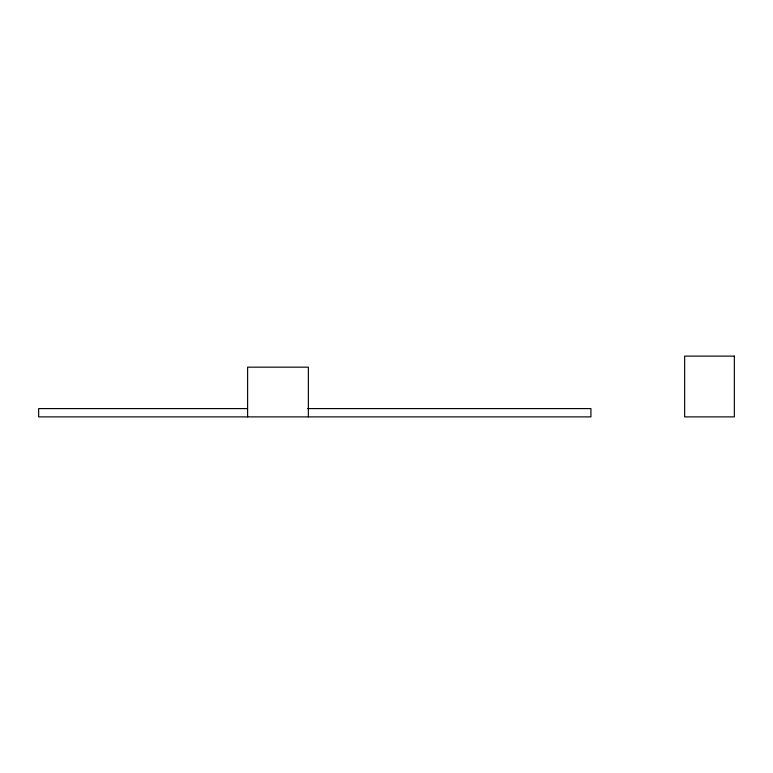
<?xml version="1.0" encoding="UTF-8"?>
<svg xmlns="http://www.w3.org/2000/svg" width="773" height="773" viewBox="0 0 773 773"><rect width="100%" height="100%" fill="white"/><g stroke="black" fill="none" stroke-linecap="round" stroke-linejoin="round"><path stroke-width="1.16" d="M247.263 408.588L38.65 408.588L38.65 416.879L590.93 416.879L590.93 408.588L307.557 408.588M308.359 416.879L308.359 367.165L247.611 367.165L247.611 416.879M734.35 356.121L684.646 356.121L684.646 416.879L734.35 416.879L734.35 356.121"/></g></svg>
